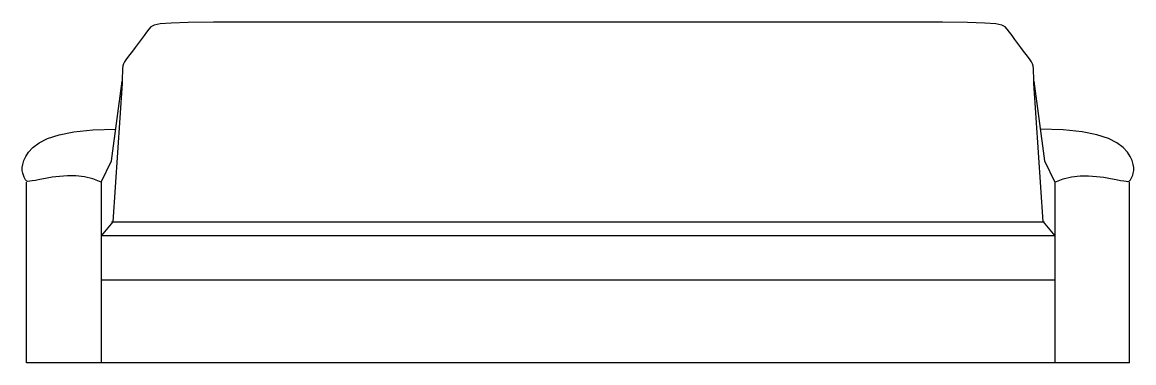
# Model space of a CAD drawing. Extents: x -0.15 to 2, y 0 to 0.66.
import ezdxf

# ---------------------------------------------------------------- set-up
doc = ezdxf.new("R2010")
doc.units = 0
doc.header["$LTSCALE"] = 2
doc.layers.get('0').update_dxf_attribs({"linetype": 'CONTINUOUS'})

msp = doc.modelspace()

# ---------------------------------------------------------------- linework, layer by layer
at = {"color": 0, "linetype": 'BYBLOCK'}
for p, q in [((0.0205, 0.391), (0.0411, 0.5457)), ((0.0411, 0.5417), (0.0229, 0.2729)), ((1.8045, 0.5457), (1.8252, 0.391)), ((1.8225, 0.2729), (1.8045, 0.5417)), ((0, 0.3499), (0.0205, 0.391)), ((1.8252, 0.391), (1.8456, 0.3499)), ((-0.1439, 0), (-0.1439, 0.3499)), ((0, 0.3499), (0, 0)), ((1.8456, 0.3499), (1.8456, 0)), ((1.9897, 0), (1.9897, 0.3499)), ((0.0229, 0.2729), (0, 0.2456)), ((0.0205, 0.2729), (1.8252, 0.2729)), ((1.8225, 0.2729), (1.8456, 0.2456)), ((1.8456, 0.2456), (0, 0.2456)), ((0, 0.161), (1.8456, 0.161)), ((1.9897, 0), (-0.1439, 0))]:
    msp.add_line(p, q, dxfattribs=at)
for points in [[(1.8045, 0.5417), (1.8045, 0.5537), (1.8043, 0.5628), (1.8039, 0.5697), (1.8032, 0.5749), (1.802, 0.5791), (1.8001, 0.5828), (1.7976, 0.5867), (1.7942, 0.5913), (1.7899, 0.597), (1.7849, 0.6037), (1.7794, 0.611), (1.7737, 0.6187), (1.7679, 0.6264), (1.7625, 0.6338), (1.7574, 0.6405), (1.7531, 0.6462), (1.7492, 0.6507), (1.7429, 0.6541), (1.731, 0.6565), (1.71, 0.6581), (1.6767, 0.6591), (1.6277, 0.6596), (1.5598, 0.6597), (1.4695, 0.6597), (1.3553, 0.6597), (1.2218, 0.6597), (1.0755, 0.6597), (0.9228, 0.6597), (0.7701, 0.6597), (0.6238, 0.6597), (0.4903, 0.6597), (0.3761, 0.6597), (0.2858, 0.6597), (0.2179, 0.6596), (0.1689, 0.6591), (0.1356, 0.6581), (0.1146, 0.6565), (0.1027, 0.6541), (0.0964, 0.6507), (0.0925, 0.6462), (0.0882, 0.6405), (0.0832, 0.6338), (0.0777, 0.6264), (0.0719, 0.6187), (0.0662, 0.611), (0.0607, 0.6037), (0.0557, 0.597), (0.0514, 0.5913), (0.048, 0.5867), (0.0455, 0.5828), (0.0436, 0.5791), (0.0424, 0.5749), (0.0417, 0.5697), (0.0413, 0.5628), (0.0412, 0.5537), (0.0411, 0.5417)], [(0, 0.3499), (-0.0158, 0.3562), (-0.0322, 0.3601), (-0.0487, 0.3619), (-0.0649, 0.3621), (-0.0804, 0.3611), (-0.0948, 0.3593), (-0.1076, 0.3571), (-0.1183, 0.355), (-0.1269, 0.3534), (-0.1333, 0.3522), (-0.138, 0.3515), (-0.1413, 0.3514), (-0.1436, 0.3519), (-0.1451, 0.3529), (-0.1463, 0.3545), (-0.1475, 0.3568), (-0.1489, 0.3596), (-0.1503, 0.3632), (-0.1516, 0.3674), (-0.1524, 0.3724), (-0.1525, 0.378), (-0.1515, 0.3844), (-0.1494, 0.3916), (-0.1457, 0.3996), (-0.1402, 0.4082), (-0.1319, 0.4173), (-0.12, 0.4262), (-0.1034, 0.4345), (-0.0812, 0.4418), (-0.0524, 0.4475), (-0.016, 0.4513), (0.0288, 0.4527)], [(1.8456, 0.3499), (1.8615, 0.3562), (1.8778, 0.3601), (1.8944, 0.3619), (1.9106, 0.3621), (1.9261, 0.3611), (1.9404, 0.3593), (1.9532, 0.3571), (1.964, 0.355), (1.9725, 0.3534), (1.9789, 0.3522), (1.9836, 0.3515), (1.9869, 0.3514), (1.9892, 0.3519), (1.9907, 0.3529), (1.9919, 0.3545), (1.9931, 0.3568), (1.9945, 0.3596), (1.996, 0.3632), (1.9972, 0.3674), (1.998, 0.3724), (1.9981, 0.378), (1.9972, 0.3844), (1.995, 0.3916), (1.9913, 0.3996), (1.9858, 0.4082), (1.9775, 0.4173), (1.9656, 0.4262), (1.949, 0.4345), (1.9268, 0.4418), (1.898, 0.4475), (1.8616, 0.4513), (1.8168, 0.4527)]]:
    msp.add_lwpolyline(points, dxfattribs=at)

doc.saveas('drawing.dxf')
